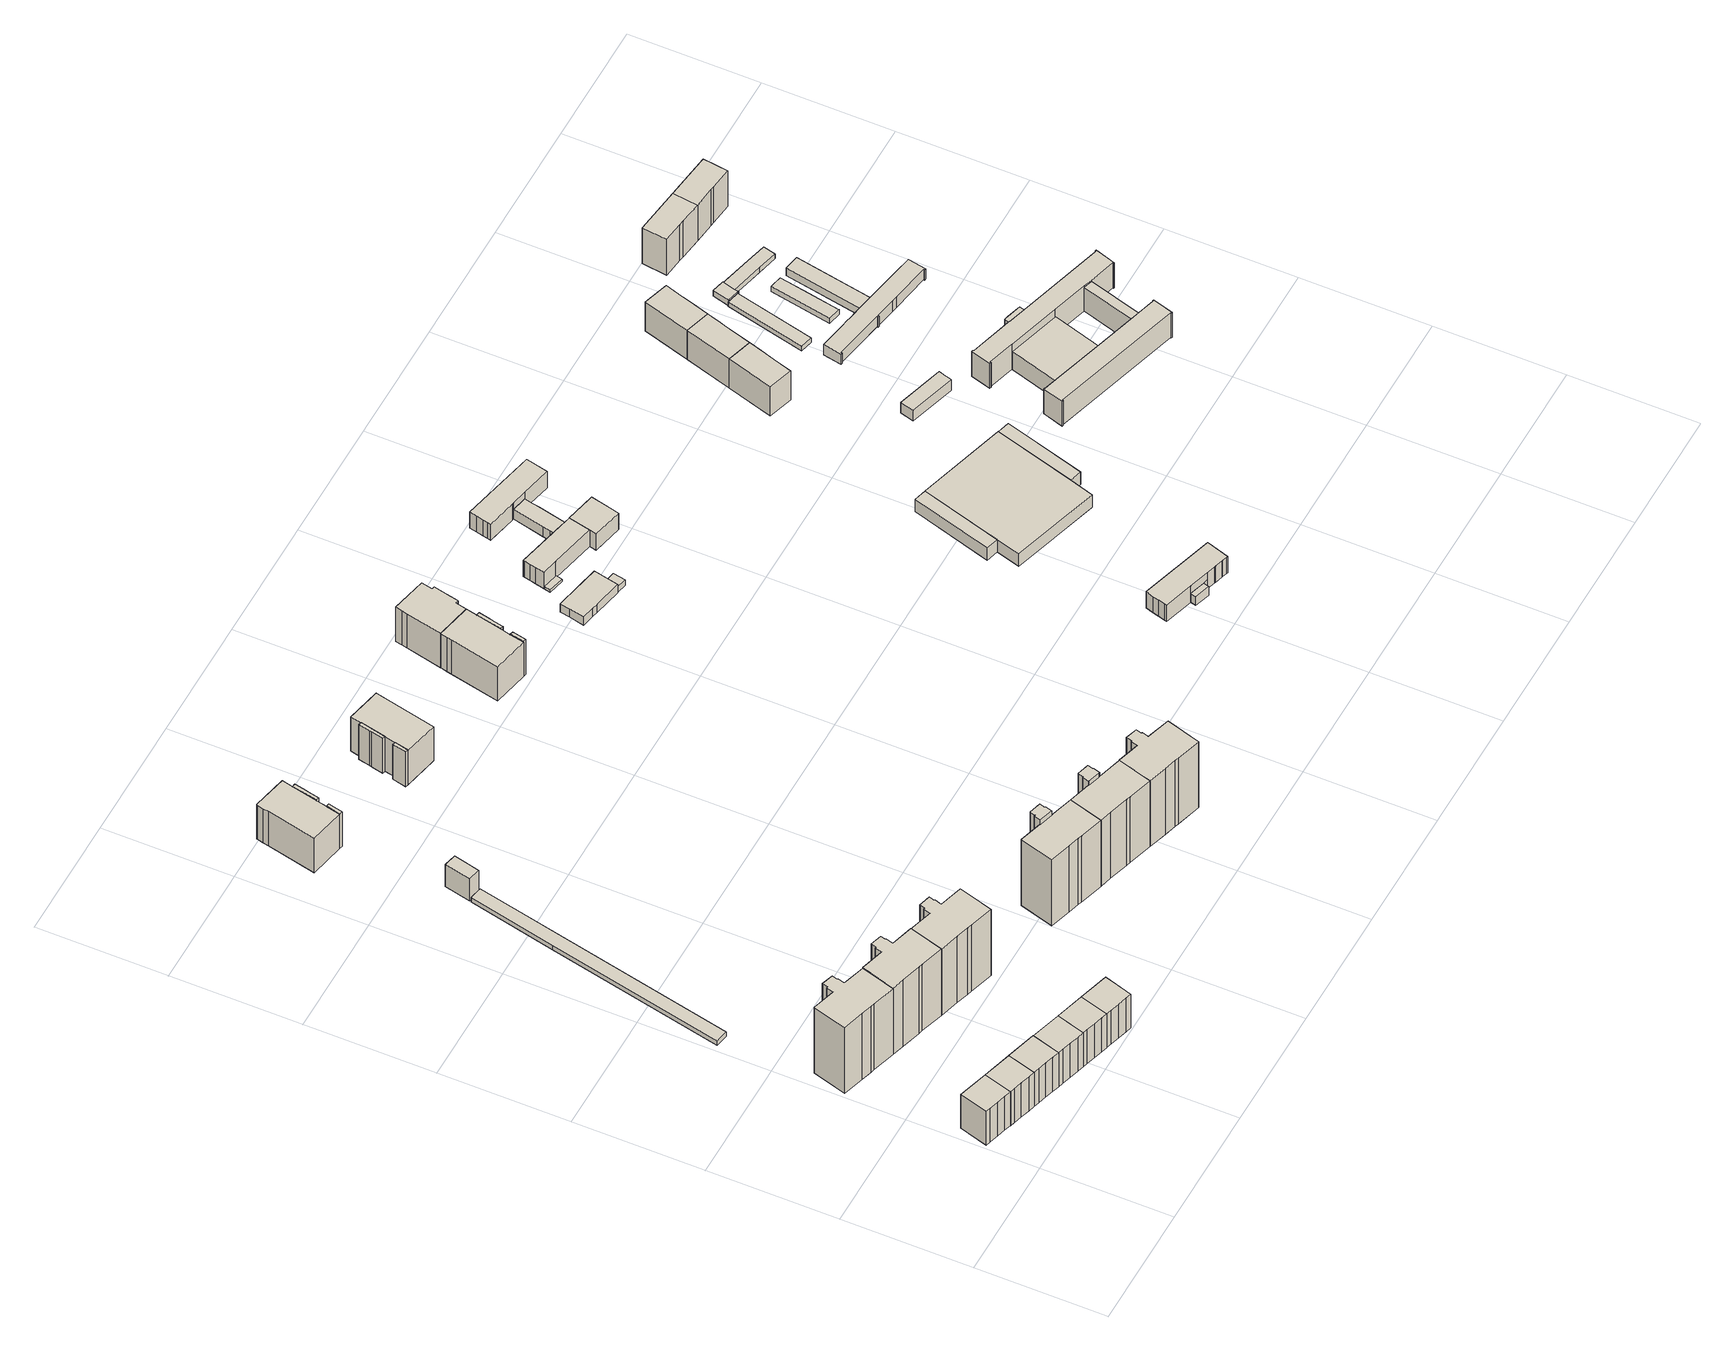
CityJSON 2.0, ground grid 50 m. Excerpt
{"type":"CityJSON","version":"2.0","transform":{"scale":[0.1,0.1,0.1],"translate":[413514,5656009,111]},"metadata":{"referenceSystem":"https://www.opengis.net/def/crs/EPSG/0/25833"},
"CityObjects":{
"building1":{"type":"Building","attributes":{"Dachtyp_tdc":"tdcPolyFlatRoof","Gemeindeschluessel":14612000,"Dachneigung":0,"QualitaetDacherkennung":55,"Geometrietyp2DReferenz":"3000","measuredHeight":16.77,"function":"31001_9998","roofType":"1000"},"geometry":[{"type":"Solid","lod":"1","boundaries":[[[[0,1,2,3,4,5,6]],[[7,8,9,10,11,12,13]],[[6,8,7,0]],[[5,9,8,6]],[[4,10,9,5]],[[3,11,10,4]],[[2,12,11,3]],[[1,13,12,2]],[[0,7,13,1]]]]}]},
"building2":{"type":"Building","attributes":{"Dachtyp_tdc":"tdcPolyFlatRoof","Gemeindeschluessel":14612000,"Dachneigung":0,"QualitaetDacherkennung":56,"Geometrietyp2DReferenz":"3000","measuredHeight":16.82,"function":"31001_9998","roofType":"1000"},"geometry":[{"type":"Solid","lod":"1","boundaries":[[[[14,15,16,17,18,6,5]],[[19,20,21,22,23,24,25]],[[5,20,19,14]],[[6,21,20,5]],[[18,22,21,6]],[[17,23,22,18]],[[16,24,23,17]],[[15,25,24,16]],[[14,19,25,15]]]]}]},
"building3":{"type":"Building","attributes":{"Dachtyp_tdc":"tdcPolyFlatRoof","Gemeindeschluessel":14612000,"Dachneigung":0,"QualitaetDacherkennung":53,"Geometrietyp2DReferenz":"3000","measuredHeight":16.82,"function":"31001_9998","roofType":"1000"},"geometry":[{"type":"Solid","lod":"1","boundaries":[[[[26,27,28,29,30,31,32]],[[33,23,22,34,35,36,37]],[[32,23,33,26]],[[31,22,23,32]],[[30,34,22,31]],[[29,35,34,30]],[[28,36,35,29]],[[27,37,36,28]],[[26,33,37,27]]]]}]},
"building4":{"type":"Building","attributes":{"Dachtyp_tdc":"tdcFreeFormRoof","Gemeindeschluessel":14612000,"Dachneigung":15.87,"QualitaetDacherkennung":18,"Geometrietyp2DReferenz":"3000","measuredHeight":34.34,"function":"31001_9998","roofType":"5000"},"geometry":[{"type":"Solid","lod":"1","boundaries":[[[[38,39,40,41,42,43,44,45,46,47,48,49,50,51,52,53,54]],[[55,56,57,58,59,60,61,62,63,64,65,66,67,68,69,70,71]],[[54,56,55,38]],[[53,57,56,54]],[[52,58,57,53]],[[51,59,58,52]],[[50,60,59,51]],[[49,61,60,50]],[[48,62,61,49]],[[47,63,62,48]],[[46,64,63,47]],[[45,65,64,46]],[[44,66,65,45]],[[43,67,66,44]],[[42,68,67,43]],[[41,69,68,42]],[[40,70,69,41]],[[39,71,70,40]],[[38,55,71,39]]]]}]},
"building5":{"type":"Building","attributes":{"Dachtyp_tdc":"tdcPolyFlatRoof","Gemeindeschluessel":14612000,"Dachneigung":0,"QualitaetDacherkennung":55,"Geometrietyp2DReferenz":"3000","measuredHeight":16.8,"function":"31001_9998","roofType":"1000"},"geometry":[{"type":"Solid","lod":"1","boundaries":[[[[72,73,74,75,76,77,78]],[[79,35,34,80,81,82,83]],[[78,35,79,72]],[[77,34,35,78]],[[76,80,34,77]],[[75,81,80,76]],[[74,82,81,75]],[[73,83,82,74]],[[72,79,83,73]]]]}]},
"building6":{"type":"Building","attributes":{"Dachtyp_tdc":"tdcPolyFlatRoof","Gemeindeschluessel":14612000,"Dachneigung":0,"QualitaetDacherkennung":56,"Geometrietyp2DReferenz":"3000","measuredHeight":16.8,"function":"31001_9998","roofType":"1000"},"geometry":[{"type":"Solid","lod":"1","boundaries":[[[[84,85,86,87,88,76,75]],[[89,81,80,90,91,92,93]],[[75,81,89,84]],[[76,80,81,75]],[[88,90,80,76]],[[87,91,90,88]],[[86,92,91,87]],[[85,93,92,86]],[[84,89,93,85]]]]}]},
"building7":{"type":"Building","attributes":{"Dachtyp_tdc":"tdcFreeFormRoof","Gemeindeschluessel":14612000,"Dachneigung":15.76,"QualitaetDacherkennung":20,"Geometrietyp2DReferenz":"3000","measuredHeight":34.58,"function":"31001_9998","roofType":"5000"},"geometry":[{"type":"Solid","lod":"1","boundaries":[[[[94,95,96,97,98,99,100,101,102,103,104,105,106,107,108,109,110]],[[111,112,113,114,115,116,117,118,55,71,119,120,121,122,123,124,125]],[[110,112,111,94]],[[109,113,112,110]],[[108,114,113,109]],[[107,115,114,108]],[[106,116,115,107]],[[105,117,116,106]],[[104,118,117,105]],[[103,55,118,104]],[[102,71,55,103]],[[101,119,71,102]],[[100,120,119,101]],[[99,121,120,100]],[[98,122,121,99]],[[97,123,122,98]],[[96,124,123,97]],[[95,125,124,96]],[[94,111,125,95]]]]}]},
"building8":{"type":"Building","attributes":{"Dachtyp_tdc":"tdcPolyFlatRoof","Gemeindeschluessel":14612000,"Dachneigung":0,"QualitaetDacherkennung":85,"Geometrietyp2DReferenz":"3000","measuredHeight":2.35,"function":"31001_2463","roofType":"1000"},"geometry":[{"type":"Solid","lod":"1","boundaries":[[[[126,127,128,129,130,131,132]],[[133,134,135,136,137,138,139]],[[132,134,133,126]],[[131,135,134,132]],[[130,136,135,131]],[[129,137,136,130]],[[128,138,137,129]],[[127,139,138,128]],[[126,133,139,127]]]]}]},
"building9":{"type":"Building","attributes":{"Dachtyp_tdc":"tdcPolyFlatRoof","Gemeindeschluessel":14612000,"Dachneigung":0,"QualitaetDacherkennung":52,"Geometrietyp2DReferenz":"3000","measuredHeight":16.76,"function":"31001_9998","roofType":"1000"},"geometry":[{"type":"Solid","lod":"1","boundaries":[[[[140,141,88,87,142,143,144]],[[145,146,147,148,149,150,151]],[[144,146,145,140]],[[143,147,146,144]],[[142,148,147,143]],[[87,149,148,142]],[[88,150,149,87]],[[141,151,150,88]],[[140,145,151,141]]]]}]},
"building10":{"type":"Building","attributes":{"Dachtyp_tdc":"tdcFreeFormRoof","Gemeindeschluessel":14612000,"Dachneigung":14.18,"QualitaetDacherkennung":18,"Geometrietyp2DReferenz":"3000","measuredHeight":34.46,"function":"31001_9998","roofType":"5000"},"geometry":[{"type":"Solid","lod":"1","boundaries":[[[[152,153,154,155,156,157,158,159,160,161,162,163,164,165,166,167,168]],[[115,114,169,170,171,172,173,174,175,176,177,178,179,180,181,182,183]],[[168,114,115,152]],[[167,169,114,168]],[[166,170,169,167]],[[165,171,170,166]],[[164,172,171,165]],[[163,173,172,164]],[[162,174,173,163]],[[161,175,174,162]],[[160,176,175,161]],[[159,177,176,160]],[[158,178,177,159]],[[157,179,178,158]],[[156,180,179,157]],[[155,181,180,156]],[[154,182,181,155]],[[153,183,182,154]],[[152,115,183,153]]]]}]},
"building11":{"type":"Building","attributes":{"Dachtyp_tdc":"tdcFreeFormRoof","Gemeindeschluessel":14612000,"Dachneigung":59.79,"QualitaetDacherkennung":4,"Geometrietyp2DReferenz":"3000","measuredHeight":13.08,"function":"31001_2463","roofType":"5000"},"geometry":[{"type":"Solid","lod":"1","boundaries":[[[[184,185,186,187]],[[188,189,190,191]],[[187,189,188,184]],[[186,190,189,187]],[[185,191,190,186]],[[184,188,191,185]]]]}]},
"building12":{"type":"Building","attributes":{"Gemeindeschluessel":14612000,"Geometrietyp2DReferenz":"3000","function":"31001_9998","roofType":"9999"},"children":["building12-1","building12-2","building12-3"]},
"building12-1":{"type":"BuildingPart","attributes":{"Dachtyp_tdc":"tdcPolyFlatRoof","Dachneigung":30.76,"QualitaetDacherkennung":50,"Geometrietyp2DReferenz":"3000","measuredHeight":17.56,"roofType":"2100"},"parents":["building12"],"geometry":[{"type":"Solid","lod":"1","boundaries":[[[[192,193,194,195]],[[196,197,198,199]],[[195,197,196,192]],[[194,198,197,195]],[[193,199,198,194]],[[192,196,199,193]]]]}]},
"building12-2":{"type":"BuildingPart","attributes":{"Dachtyp_tdc":"tdcPolyFlatRoof","Dachneigung":0,"QualitaetDacherkennung":77,"Geometrietyp2DReferenz":"3000","measuredHeight":16.94,"roofType":"1000"},"parents":["building12"],"geometry":[{"type":"Solid","lod":"1","boundaries":[[[[200,201,202,203,204,205,206,207,208,209]],[[210,198,197,211,212,213,214,215,216,217]],[[208,198,210,209]],[[207,197,198,208]],[[206,211,197,207]],[[205,212,211,206]],[[204,213,212,205]],[[203,214,213,204]],[[202,215,214,203]],[[201,216,215,202]],[[200,217,216,201]],[[209,210,217,200]]]]}]},
"building12-3":{"type":"BuildingPart","attributes":{"Dachtyp_tdc":"tdcPolyFlatRoof","Dachneigung":23.82,"QualitaetDacherkennung":62,"Geometrietyp2DReferenz":"3000","measuredHeight":17.53,"roofType":"2100"},"parents":["building12"],"geometry":[{"type":"Solid","lod":"1","boundaries":[[[[218,219,220,221,222,223]],[[224,225,226,227,210,217]],[[223,225,224,218]],[[222,226,225,223]],[[221,227,226,222]],[[220,210,227,221]],[[219,217,210,220]],[[218,224,217,219]]]]}]},
"building13":{"type":"Building","attributes":{"Gemeindeschluessel":14612000,"Geometrietyp2DReferenz":"3000","function":"31001_9998","roofType":"9999"},"children":["building13-1","building13-2"]},
"building13-1":{"type":"BuildingPart","attributes":{"Dachtyp_tdc":"tdcPolyFlatRoof","Dachneigung":11.71,"QualitaetDacherkennung":36,"Geometrietyp2DReferenz":"3000","measuredHeight":35.14,"roofType":"2100"},"parents":["building13"],"geometry":[{"type":"Solid","lod":"1","boundaries":[[[[228,229,230,231,232,233,234,235,236,237]],[[238,239,240,241,242,243,244,245,246,247]],[[237,239,238,228]],[[236,240,239,237]],[[235,241,240,236]],[[234,242,241,235]],[[233,243,242,234]],[[232,244,243,233]],[[231,245,244,232]],[[230,246,245,231]],[[229,247,246,230]],[[228,238,247,229]]]]}]},
"building13-2":{"type":"BuildingPart","attributes":{"Dachtyp_tdc":"tdcHipAndGableRoof","Dachneigung":14.79,"QualitaetDacherkennung":18,"Geometrietyp2DReferenz":"3000","measuredHeight":34.23,"roofType":"5000"},"parents":["building13"],"geometry":[{"type":"Solid","lod":"1","boundaries":[[[[248,249,250,251,252,253,254,255,256,257]],[[258,241,259,260,261,262,263,264,265,242]],[[257,258,242,248]],[[256,241,258,257]],[[255,259,241,256]],[[254,260,259,255]],[[253,261,260,254]],[[252,262,261,253]],[[251,263,262,252]],[[250,264,263,251]],[[249,265,264,250]],[[248,242,265,249]]]]}]},
"building14":{"type":"Building","attributes":{"Gemeindeschluessel":14612000,"Geometrietyp2DReferenz":"3000","function":"31001_9998","roofType":"9999"},"children":["building14-1","building14-2"]},
"building14-1":{"type":"BuildingPart","attributes":{"Dachtyp_tdc":"tdcFreeFormRoof","Dachneigung":13.36,"QualitaetDacherkennung":24,"Geometrietyp2DReferenz":"3000","measuredHeight":34.8,"roofType":"5000"},"parents":["building14"],"geometry":[{"type":"Solid","lod":"1","boundaries":[[[[266,267,268,269,270,271,272,273,274,275,276,277]],[[278,279,280,281,282,283,284,285,286,287,288,289]],[[276,279,278,277]],[[275,280,279,276]],[[274,281,280,275]],[[273,282,281,274]],[[272,283,282,273]],[[271,284,283,272]],[[270,285,284,271]],[[269,286,285,270]],[[268,287,286,269]],[[267,288,287,268]],[[266,289,288,267]],[[277,278,289,266]]]]}]},
"building14-2":{"type":"BuildingPart","attributes":{"Dachtyp_tdc":"tdcHipAndGableRoof","Dachneigung":15.76,"QualitaetDacherkennung":14,"Geometrietyp2DReferenz":"3000","measuredHeight":34.4,"roofType":"5000"},"parents":["building14"],"geometry":[{"type":"Solid","lod":"1","boundaries":[[[[290,255,254,291,292,293,294,295,296,297]],[[298,278,299,300,301,302,303,304,305,281]],[[297,298,281,290]],[[296,278,298,297]],[[295,299,278,296]],[[294,300,299,295]],[[293,301,300,294]],[[292,302,301,293]],[[291,303,302,292]],[[254,304,303,291]],[[255,305,304,254]],[[290,281,305,255]]]]}]},
"building15":{"type":"Building","attributes":{"Gemeindeschluessel":14612000,"Geometrietyp2DReferenz":"3000","function":"31001_9998","roofType":"9999"},"children":["building15-1","building15-2","building15-3"]},
"building15-1":{"type":"BuildingPart","attributes":{"Dachtyp_tdc":"tdcPolyFlatRoof","Dachneigung":0,"QualitaetDacherkennung":78,"Geometrietyp2DReferenz":"3000","measuredHeight":16.9,"roofType":"1000"},"parents":["building15"],"geometry":[{"type":"Solid","lod":"1","boundaries":[[[[306,307,308,309,310,311,312,313,314,315]],[[316,317,318,319,320,321,322,323,324,325]],[[315,317,316,306]],[[314,318,317,315]],[[313,319,318,314]],[[312,320,319,313]],[[311,321,320,312]],[[310,322,321,311]],[[309,323,322,310]],[[308,324,323,309]],[[307,325,324,308]],[[306,316,325,307]]]]}]},
"building15-2":{"type":"BuildingPart","attributes":{"Dachtyp_tdc":"tdcPolyFlatRoof","Dachneigung":24.25,"QualitaetDacherkennung":59,"Geometrietyp2DReferenz":"3000","measuredHeight":17.49,"roofType":"2100"},"parents":["building15"],"geometry":[{"type":"Solid","lod":"1","boundaries":[[[[326,327,328,329]],[[330,322,321,331]],[[329,322,330,326]],[[328,321,322,329]],[[327,331,321,328]],[[326,330,331,327]]]]}]},
"building15-3":{"type":"BuildingPart","attributes":{"Dachtyp_tdc":"tdcPolyFlatRoof","Dachneigung":23.75,"QualitaetDacherkennung":68,"Geometrietyp2DReferenz":"3000","measuredHeight":17.5,"roofType":"2100"},"parents":["building15"],"geometry":[{"type":"Solid","lod":"1","boundaries":[[[[332,333,334,335,336,337]],[[324,323,338,339,340,341]],[[337,323,324,332]],[[336,338,323,337]],[[335,339,338,336]],[[334,340,339,335]],[[333,341,340,334]],[[332,324,341,333]]]]}]},
"building16":{"type":"Building","attributes":{"Dachtyp_tdc":"tdcFreeFormRoof","Gemeindeschluessel":14612000,"Dachneigung":14.62,"QualitaetDacherkennung":14,"Geometrietyp2DReferenz":"3000","measuredHeight":34.36,"function":"31001_9998","roofType":"5000"},"geometry":[{"type":"Solid","lod":"1","boundaries":[[[[342,343,344,345,346,347,348,349,350,351,352,353,354,355,356,357,358]],[[300,299,359,360,361,362,363,364,365,366,367,368,369,370,371,372,373]],[[358,299,300,342]],[[357,359,299,358]],[[356,360,359,357]],[[355,361,360,356]],[[354,362,361,355]],[[353,363,362,354]],[[352,364,363,353]],[[351,365,364,352]],[[350,366,365,351]],[[349,367,366,350]],[[348,368,367,349]],[[347,369,368,348]],[[346,370,369,347]],[[345,371,370,346]],[[344,372,371,345]],[[343,373,372,344]],[[342,300,373,343]]]]}]},
"building17":{"type":"Building","attributes":{"Gemeindeschluessel":14612000,"Geometrietyp2DReferenz":"3000","function":"31001_9998","roofType":"9999"},"children":["building17-1","building17-2","building17-3"]},
"building17-1":{"type":"BuildingPart","attributes":{"Dachtyp_tdc":"tdcPolyFlatRoof","Dachneigung":0,"QualitaetDacherkennung":77,"Geometrietyp2DReferenz":"3000","measuredHeight":17,"roofType":"1000"},"parents":["building17"],"geometry":[{"type":"Solid","lod":"1","boundaries":[[[[374,375,376,377,378,379,380,381,382,383]],[[384,385,386,387,388,389,390,391,392,393]],[[383,385,384,374]],[[382,386,385,383]],[[381,387,386,382]],[[380,388,387,381]],[[379,389,388,380]],[[378,390,389,379]],[[377,391,390,378]],[[376,392,391,377]],[[375,393,392,376]],[[374,384,393,375]]]]}]},
"building17-2":{"type":"BuildingPart","attributes":{"Dachtyp_tdc":"tdcPolyFlatRoof","Dachneigung":28.6,"QualitaetDacherkennung":64,"Geometrietyp2DReferenz":"3000","measuredHeight":17.59,"roofType":"2100"},"parents":["building17"],"geometry":[{"type":"Solid","lod":"1","boundaries":[[[[394,395,396,397,398,399,400]],[[385,384,401,402,403,404,405]],[[399,384,385,400]],[[398,401,384,399]],[[397,402,401,398]],[[396,403,402,397]],[[395,404,403,396]],[[394,405,404,395]],[[400,385,405,394]]]]}]},
"building17-3":{"type":"BuildingPart","attributes":{"Dachtyp_tdc":"tdcPolyFlatRoof","Dachneigung":25.34,"QualitaetDacherkennung":48,"Geometrietyp2DReferenz":"3000","measuredHeight":17.6,"roofType":"2100"},"parents":["building17"],"geometry":[{"type":"Solid","lod":"1","boundaries":[[[[406,407,408,409]],[[386,410,411,387]],[[409,410,386,406]],[[408,411,410,409]],[[407,387,411,408]],[[406,386,387,407]]]]}]},
"building18":{"type":"Building","attributes":{"Dachtyp_tdc":"tdcPolyFlatRoof","Gemeindeschluessel":14612000,"Dachneigung":0,"QualitaetDacherkennung":78,"Geometrietyp2DReferenz":"3000","measuredHeight":16.94,"function":"31001_9998","roofType":"1000"},"geometry":[{"type":"Solid","lod":"1","boundaries":[[[[376,375,412,413,414,415,416,417,418,419,420,421,422]],[[392,423,424,425,426,427,428,429,430,431,432,433,393]],[[422,423,392,376]],[[421,424,423,422]],[[420,425,424,421]],[[419,426,425,420]],[[418,427,426,419]],[[417,428,427,418]],[[416,429,428,417]],[[415,430,429,416]],[[414,431,430,415]],[[413,432,431,414]],[[412,433,432,413]],[[375,393,433,412]],[[376,392,393,375]]]]}]},
"building19":{"type":"Building","attributes":{"Dachtyp_tdc":"tdcFreeFormRoof","Gemeindeschluessel":14612000,"Dachneigung":14.28,"QualitaetDacherkennung":90,"Geometrietyp2DReferenz":"3000","measuredHeight":4.74,"function":"31001_9998","roofType":"5000"},"geometry":[{"type":"Solid","lod":"1","boundaries":[[[[434,435,436,437,438,439,440,441]],[[442,443,444,445,446,447,448,449]],[[441,443,442,434]],[[440,444,443,441]],[[439,445,444,440]],[[438,446,445,439]],[[437,447,446,438]],[[436,448,447,437]],[[435,449,448,436]],[[434,442,449,435]]]]}]},
"building20":{"type":"Building","attributes":{"Dachtyp_tdc":"tdcPolyFlatRoof","Gemeindeschluessel":14612000,"Dachneigung":0,"QualitaetDacherkennung":52,"Geometrietyp2DReferenz":"3000","measuredHeight":2.76,"function":"31001_9998","roofType":"1000"},"geometry":[{"type":"Solid","lod":"1","boundaries":[[[[450,451,452,453,454]],[[455,456,457,458,459]],[[454,456,455,450]],[[453,457,456,454]],[[452,458,457,453]],[[451,459,458,452]],[[450,455,459,451]]]]}]},
"building21":{"type":"Building","attributes":{"Gemeindeschluessel":14612000,"Geometrietyp2DReferenz":"3000","function":"31001_9998","roofType":"9999"},"children":["building21-1","building21-2","building21-3","building21-4","building21-5"]},
"building21-1":{"type":"BuildingPart","attributes":{"Dachtyp_tdc":"tdcPolyFlatRoof","Dachneigung":0,"QualitaetDacherkennung":55,"Geometrietyp2DReferenz":"3000","measuredHeight":8.08,"roofType":"1000"},"parents":["building21"],"geometry":[{"type":"Solid","lod":"1","boundaries":[[[[460,461,462,463,464,465,466,467,468,469]],[[470,471,472,473,474,475,476,477,478,479]],[[469,470,479,460]],[[468,471,470,469]],[[467,472,471,468]],[[466,473,472,467]],[[465,474,473,466]],[[464,475,474,465]],[[463,476,475,464]],[[462,477,476,463]],[[461,478,477,462]],[[460,479,478,461]]]]}]},
"building21-2":{"type":"BuildingPart","attributes":{"Dachtyp_tdc":"tdcPolyFlatRoof","Dachneigung":0,"QualitaetDacherkennung":83,"Geometrietyp2DReferenz":"3000","measuredHeight":4.84,"roofType":"1000"},"parents":["building21"],"geometry":[{"type":"MultiSurface","lod":"1","boundaries":[[[480,481,482,483,484,485,486,487,488,489]],[[479,490,491,492,493,494,495,496,470,497]],[[488,490,479,489]],[[487,491,490,488]],[[486,492,491,487]],[[485,493,492,486]],[[484,494,493,485]],[[483,495,494,484]],[[482,496,495,483]],[[481,470,496,482]],[[470,481,480,497]]]}]},
"building21-3":{"type":"BuildingPart","attributes":{"Dachtyp_tdc":"tdcPolyFlatRoof","Dachneigung":0,"QualitaetDacherkennung":49,"Geometrietyp2DReferenz":"3000","measuredHeight":8.12,"roofType":"1000"},"parents":["building21"],"geometry":[{"type":"Solid","lod":"1","boundaries":[[[[498,499,500,501,468,467]],[[502,472,471,503,504,505]],[[467,472,502,498]],[[468,471,472,467]],[[501,503,471,468]],[[500,504,503,501]],[[499,505,504,500]],[[498,502,505,499]]]]}]},
"building21-4":{"type":"BuildingPart","attributes":{"Dachtyp_tdc":"tdcPolyFlatRoof","Dachneigung":3.36,"QualitaetDacherkennung":77,"Geometrietyp2DReferenz":"3000","measuredHeight":8.3,"roofType":"2100"},"parents":["building21"],"geometry":[{"type":"Solid","lod":"1","boundaries":[[[[506,507,508,509,510,511,512,513,514,515]],[[493,516,517,518,519,520,521,522,523,494]],[[515,493,494,506]],[[514,516,493,515]],[[513,517,516,514]],[[512,518,517,513]],[[511,519,518,512]],[[510,520,519,511]],[[509,521,520,510]],[[508,522,521,509]],[[507,523,522,508]],[[506,494,523,507]]]]}]},
"building21-5":{"type":"BuildingPart","attributes":{"Dachtyp_tdc":"tdcFreeFormRoof","Dachneigung":56.75,"QualitaetDacherkennung":20,"Geometrietyp2DReferenz":"3000","measuredHeight":2.25,"roofType":"5000"},"parents":["building21"],"geometry":[{"type":"Solid","lod":"1","boundaries":[[[[524,525,526,527,528]],[[529,530,474,473,531]],[[528,530,529,524]],[[527,474,530,528]],[[526,473,474,527]],[[525,531,473,526]],[[524,529,531,525]]]]}]},
"building22":{"type":"Building","attributes":{"Gemeindeschluessel":14612000,"Geometrietyp2DReferenz":"3000","function":"31001_9998","roofType":"9999"},"children":["building22-1","building22-2"]},
"building22-1":{"type":"BuildingPart","attributes":{"Dachtyp_tdc":"tdcPolyFlatRoof","Dachneigung":0,"QualitaetDacherkennung":57,"Geometrietyp2DReferenz":"3000","measuredHeight":4.39,"roofType":"1000"},"parents":["building22"],"geometry":[{"type":"MultiSurface","lod":"1","boundaries":[[[532,533,534,535,534,536]],[[537,538,539,540,539,541]],[[536,538,537,532]],[[538,536,534,539]],[[534,539,540,535]],[[533,541,539,534]],[[532,537,541,533]]]}]},
"building22-2":{"type":"BuildingPart","attributes":{"Dachtyp_tdc":"tdcPolyFlatRoof","Dachneigung":2.68,"QualitaetDacherkennung":86,"Geometrietyp2DReferenz":"3000","measuredHeight":8.16,"roofType":"2100"},"parents":["building22"],"geometry":[{"type":"Solid","lod":"1","boundaries":[[[[542,543,544,545,546,547,548,549,550,551,552,553,554,555]],[[538,556,557,558,559,560,561,562,563,564,565,566,567,540]],[[555,538,540,542]],[[554,556,538,555]],[[553,557,556,554]],[[552,558,557,553]],[[551,559,558,552]],[[550,560,559,551]],[[549,561,560,550]],[[548,562,561,549]],[[547,563,562,548]],[[546,564,563,547]],[[545,565,564,546]],[[544,566,565,545]],[[543,567,566,544]],[[542,540,567,543]]]]}]},
"building23":{"type":"Building","attributes":{"Gemeindeschluessel":14612000,"Geometrietyp2DReferenz":"3000","function":"31001_3211","roofType":"9999"},"children":["building23-1","building23-2","building23-3"]},
"building23-1":{"type":"BuildingPart","attributes":{"Dachtyp_tdc":"tdcPolyFlatRoof","Dachneigung":0,"QualitaetDacherkennung":51,"Geometrietyp2DReferenz":"3000","measuredHeight":6.21,"roofType":"1000"},"parents":["building23"],"geometry":[{"type":"Solid","lod":"1","boundaries":[[[[568,569,570,571,572,573]],[[574,575,576,577,578,579]],[[573,575,574,568]],[[572,576,575,573]],[[571,577,576,572]],[[570,578,577,571]],[[569,579,578,570]],[[568,574,579,569]]]]}]},
"building23-2":{"type":"BuildingPart","attributes":{"Dachtyp_tdc":"tdcPolyFlatRoof","Dachneigung":0,"QualitaetDacherkennung":91,"Geometrietyp2DReferenz":"3000","measuredHeight":6.09,"roofType":"1000"},"parents":["building23"],"geometry":[{"type":"Solid","lod":"1","boundaries":[[[[580,581,582,583]],[[576,584,585,577]],[[583,584,576,580]],[[582,585,584,583]],[[581,577,585,582]],[[580,576,577,581]]]]}]},
"building23-3":{"type":"BuildingPart","attributes":{"Dachtyp_tdc":"tdcPolyFlatRoof","Dachneigung":0,"QualitaetDacherkennung":88,"Geometrietyp2DReferenz":"3000","measuredHeight":6.09,"roofType":"1000"},"parents":["building23"],"geometry":[{"type":"Solid","lod":"1","boundaries":[[[[586,587,588,589]],[[590,591,579,578]],[[589,591,590,586]],[[588,579,591,589]],[[587,578,579,588]],[[586,590,578,587]]]]}]},
"building24":{"type":"Building","attributes":{"Dachtyp_tdc":"tdcFreeFormRoof","Gemeindeschluessel":14612000,"Dachneigung":37.16,"QualitaetDacherkennung":89,"Geometrietyp2DReferenz":"3000","measuredHeight":16.33,"function":"31001_9998","roofType":"5000"},"geometry":[{"type":"Solid","lod":"1","boundaries":[[[[592,593,594,595,596,597]],[[598,599,600,601,602,603]],[[597,599,598,592]],[[596,600,599,597]],[[595,601,600,596]],[[594,602,601,595]],[[593,603,602,594]],[[592,598,603,593]]]]}]},
"building25":{"type":"Building","attributes":{"Dachtyp_tdc":"tdcFreeFormRoof","Gemeindeschluessel":14612000,"Dachneigung":38,"QualitaetDacherkennung":72,"Geometrietyp2DReferenz":"3000","measuredHeight":6.36,"function":"31001_9998","roofType":"5000"},"geometry":[{"type":"Solid","lod":"1","boundaries":[[[[604,605,606,607,608,609,610]],[[611,612,613,614,615,616,617]],[[610,612,611,604]],[[609,613,612,610]],[[608,614,613,609]],[[607,615,614,608]],[[606,616,615,607]],[[605,617,616,606]],[[604,611,617,605]]]]}]},
"building26":{"type":"Building","attributes":{"Dachtyp_tdc":"tdcGableRoof","Gemeindeschluessel":14612000,"Dachneigung":36.97,"QualitaetDacherkennung":92,"Geometrietyp2DReferenz":"3000","measuredHeight":16.32,"function":"31001_9998","roofType":"3100"},"geometry":[{"type":"Solid","lod":"1","boundaries":[[[[618,619,620,621,622,597,623,596,624]],[[625,626,600,627,599,628,629,630,631]],[[624,626,625,618]],[[596,600,626,624]],[[623,627,600,596]],[[597,599,627,623]],[[622,628,599,597]],[[621,629,628,622]],[[620,630,629,621]],[[619,631,630,620]],[[618,625,631,619]]]]}]},
"building27":{"type":"Building","attributes":{"Dachtyp_tdc":"tdcFreeFormRoof","Gemeindeschluessel":14612000,"Dachneigung":36.75,"QualitaetDacherkennung":87,"Geometrietyp2DReferenz":"3000","measuredHeight":16.34,"function":"31001_9998","roofType":"5000"},"geometry":[{"type":"Solid","lod":"1","boundaries":[[[[622,620,632,633,634,635,636]],[[628,637,638,639,640,641,630]],[[636,637,628,622]],[[635,638,637,636]],[[634,639,638,635]],[[633,640,639,634]],[[632,641,640,633]],[[620,630,641,632]],[[622,628,630,620]]]]}]},
"building28":{"type":"Building","attributes":{"Dachtyp_tdc":"tdcPolyFlatRoof","Gemeindeschluessel":14612000,"Dachneigung":0,"QualitaetDacherkennung":76,"Geometrietyp2DReferenz":"3000","measuredHeight":2.21,"function":"31001_2463","roofType":"1000"},"geometry":[{"type":"Solid","lod":"1","boundaries":[[[[642,643,644,645,646]],[[647,648,649,650,651]],[[646,648,647,642]],[[645,649,648,646]],[[644,650,649,645]],[[643,651,650,644]],[[642,647,651,643]]]]}]},
"building29":{"type":"Building","attributes":{"name":"Bertolt-Brecht-Gymnasium Dresden","Gemeindeschluessel":14612000,"Geometrietyp2DReferenz":"3000","function":"31001_3021","roofType":"9999"},"children":["building29-1","building29-2","building29-3","building29-4","building29-5","building29-6"]},
"building29-1":{"type":"BuildingPart","attributes":{"Dachtyp_tdc":"tdcPolyFlatRoof","Dachneigung":0,"QualitaetDacherkennung":85,"Geometrietyp2DReferenz":"3000","measuredHeight":11.88,"roofType":"1000"},"parents":["building29"],"geometry":[{"type":"Solid","lod":"1","boundaries":[[[[652,653,654,655]],[[656,657,658,659]],[[655,657,656,652]],[[654,658,657,655]],[[653,659,658,654]],[[652,656,659,653]]]]}]},
"building29-2":{"type":"BuildingPart","attributes":{"Dachtyp_tdc":"tdcPolyFlatRoof","Dachneigung":0,"QualitaetDacherkennung":59,"Geometrietyp2DReferenz":"3000","measuredHeight":12.41,"roofType":"1000"},"parents":["building29"],"geometry":[{"type":"Solid","lod":"1","boundaries":[[[[660,661,662,663,664,665,666,667,668,669,670,671,672,673,674,675,676,677,678,679]],[[659,680,681,682,683,684,685,686,687,688,689,690,691,692,693,694,695,696,697,656]],[[678,680,659,679]],[[677,681,680,678]],[[676,682,681,677]],[[675,683,682,676]],[[674,684,683,675]],[[673,685,684,674]],[[672,686,685,673]],[[671,687,686,672]],[[670,688,687,671]],[[669,689,688,670]],[[668,690,689,669]],[[667,691,690,668]],[[666,692,691,667]],[[665,693,692,666]],[[664,694,693,665]],[[663,695,694,664]],[[662,696,695,663]],[[661,697,696,662]],[[660,656,697,661]],[[679,659,656,660]]]]}]},
"building29-3":{"type":"BuildingPart","attributes":{"Dachtyp_tdc":"tdcPolyFlatRoof","Dachneigung":0,"QualitaetDacherkennung":44,"Geometrietyp2DReferenz":"3000","measuredHeight":4.04,"roofType":"1000"},"parents":["building29"],"geometry":[{"type":"Solid","lod":"1","boundaries":[[[[698,699,700,701]],[[702,703,704,705]],[[701,703,702,698]],[[700,704,703,701]],[[699,705,704,700]],[[698,702,705,699]]]]}]},
"building29-4":{"type":"BuildingPart","attributes":{"Dachtyp_tdc":"tdcPolyFlatRoof","Dachneigung":5.47,"QualitaetDacherkennung":48,"Geometrietyp2DReferenz":"3000","measuredHeight":12.12,"roofType":"2100"},"parents":["building29"],"geometry":[{"type":"Solid","lod":"1","boundaries":[[[[706,707,708,709,710,711,712]],[[713,691,690,689,714,702,705]],[[712,691,713,706]],[[711,690,691,712]],[[710,689,690,711]],[[709,714,689,710]],[[708,702,714,709]],[[707,705,702,708]],[[706,713,705,707]]]]}]},
"building29-5":{"type":"BuildingPart","attributes":{"Dachtyp_tdc":"tdcPolyFlatRoof","Dachneigung":0,"QualitaetDacherkennung":23,"Geometrietyp2DReferenz":"3000","measuredHeight":8.89,"roofType":"1000"},"parents":["building29"],"geometry":[{"type":"Solid","lod":"1","boundaries":[[[[715,716,717,718]],[[680,719,720,681]],[[718,719,680,715]],[[717,720,719,718]],[[716,681,720,717]],[[715,680,681,716]]]]}]},
"building29-6":{"type":"BuildingPart","attributes":{"Dachtyp_tdc":"tdcPolyFlatRoof","Dachneigung":0,"QualitaetDacherkennung":70,"Geometrietyp2DReferenz":"3000","measuredHeight":12.38,"roofType":"1000"},"parents":["building29"],"geometry":[{"type":"Solid","lod":"1","boundaries":[[[[721,722,723,724,725,726,727,728,729,730,731,732,733,734,735,736]],[[737,738,739,720,719,658,657,740,741,742,743,744,745,746,747,748]],[[736,738,737,721]],[[735,739,738,736]],[[734,720,739,735]],[[733,719,720,734]],[[732,658,719,733]],[[731,657,658,732]],[[730,740,657,731]],[[729,741,740,730]],[[728,742,741,729]],[[727,743,742,728]],[[726,744,743,727]],[[725,745,744,726]],[[724,746,745,725]],[[723,747,746,724]],[[722,748,747,723]],[[721,737,748,722]]]]}]},
"building30":{"type":"Building","attributes":{"Dachtyp_tdc":"tdcPolyFlatRoof","Gemeindeschluessel":14612000,"Dachneigung":4.14,"QualitaetDacherkennung":70,"Geometrietyp2DReferenz":"3000","measuredHeight":5.42,"function":"31001_9998","roofType":"2100"},"geometry":[{"type":"Solid","lod":"1","boundaries":[[[[749,750,751,752,753,754,755,756,757,758,759,760,761,762,763,764,765,766,767,768,769,770,771]],[[772,773,774,775,776,777,778,779,780,781,782,783,784,785,786,787,788,789,790,791,792,793,794]],[[771,773,772,749]],[[770,774,773,771]],[[769,775,774,770]],[[768,776,775,769]],[[767,777,776,768]],[[766,778,777,767]],[[765,779,778,766]],[[764,780,779,765]],[[763,781,780,764]],[[762,782,781,763]],[[761,783,782,762]],[[760,784,783,761]],[[759,785,784,760]],[[758,786,785,759]],[[757,787,786,758]],[[756,788,787,757]],[[755,789,788,756]],[[754,790,789,755]],[[753,791,790,754]],[[752,792,791,753]],[[751,793,792,752]],[[750,794,793,751]],[[749,772,794,750]]]]}]},
"building31":{"type":"Building","attributes":{"Dachtyp_tdc":"tdcPolyFlatRoof","Gemeindeschluessel":14612000,"Dachneigung":2.74,"QualitaetDacherkennung":58,"Geometrietyp2DReferenz":"3000","measuredHeight":3.02,"function":"31001_2463","roofType":"2100"},"geometry":[{"type":"Solid","lod":"1","boundaries":[[[[795,796,797,798,799,800]],[[650,801,802,803,804,651]],[[800,801,650,795]],[[799,802,801,800]],[[798,803,802,799]],[[797,804,803,798]],[[796,651,804,797]],[[795,650,651,796]]]]}]},
"building32":{"type":"Building","attributes":{"Dachtyp_tdc":"tdcPolyFlatRoof","Gemeindeschluessel":14612000,"Dachneigung":0,"QualitaetDacherkennung":79,"Geometrietyp2DReferenz":"3000","measuredHeight":2.5,"function":"31001_2463","roofType":"1000"},"geometry":[{"type":"Solid","lod":"1","boundaries":[[[[805,806,807,808,809,810]],[[811,812,813,814,815,816]],[[810,812,811,805]],[[809,813,812,810]],[[808,814,813,809]],[[807,815,814,808]],[[806,816,815,807]],[[805,811,816,806]]]]}]},
"building33":{"type":"Building","attributes":{"Dachtyp_tdc":"tdcPolyFlatRoof","Gemeindeschluessel":14612000,"Dachneigung":4.33,"QualitaetDacherkennung":87,"Geometrietyp2DReferenz":"3000","measuredHeight":4.08,"function":"31001_2463","roofType":"2100"},"geometry":[{"type":"Solid","lod":"1","boundaries":[[[[817,818,819,820]],[[821,822,823,824]],[[820,822,821,817]],[[819,823,822,820]],[[818,824,823,819]],[[817,821,824,818]]]]}]},
"building34":{"type":"Building","attributes":{"Dachtyp_tdc":"tdcPolyFlatRoof","Gemeindeschluessel":14612000,"Dachneigung":0,"QualitaetDacherkennung":48,"Geometrietyp2DReferenz":"3000","measuredHeight":2.3,"function":"31001_2463","roofType":"1000"},"geometry":[{"type":"Solid","lod":"1","boundaries":[[[[825,826,827,828,829,830]],[[831,832,833,834,835,836]],[[830,832,831,825]],[[829,833,832,830]],[[828,834,833,829]],[[827,835,834,828]],[[826,836,835,827]],[[825,831,836,826]]]]}]},
"building35":{"type":"Building","attributes":{"Dachtyp_tdc":"tdcFreeFormRoof","Gemeindeschluessel":14612000,"Dachneigung":37.46,"QualitaetDacherkennung":74,"Geometrietyp2DReferenz":"3000","measuredHeight":19.56,"function":"31001_9998","roofType":"5000"},"geometry":[{"type":"Solid","lod":"1","boundaries":[[[[837,838,839,840,841,842]],[[843,844,845,846,847,848]],[[842,844,843,837]],[[841,845,844,842]],[[840,846,845,841]],[[839,847,846,840]],[[838,848,847,839]],[[837,843,848,838]]]]}]},
"building36":{"type":"Building","attributes":{"Dachtyp_tdc":"tdcGableRoof","Gemeindeschluessel":14612000,"Dachneigung":37.3,"QualitaetDacherkennung":74,"Geometrietyp2DReferenz":"3000","measuredHeight":19.56,"function":"31001_9998","roofType":"3100"},"geometry":[{"type":"Solid","lod":"1","boundaries":[[[[849,850,851,852,853,838,854,837]],[[855,843,856,848,857,858,859,860]],[[837,843,855,849]],[[854,856,843,837]],[[838,848,856,854]],[[853,857,848,838]],[[852,858,857,853]],[[851,859,858,852]],[[850,860,859,851]],[[849,855,860,850]]]]}]}
},
"vertices":[
[36,312,189],[4,202,189],[23,196,189],[58,186,189],[93,176,189],[120,168,189],[152,278,189],[36,312,22],[152,278,22],[120,168,22],[93,176,22],[58,186,22],[23,196,22],[4,202,22],
[137,163,189],[172,153,189],[208,142,189],[233,135,189],[265,245,189],[137,163,21],[120,168,21],[152,278,21],[265,245,21],[233,135,21],[208,142,21],[172,153,21],
[253,129,190],[288,119,190],[321,109,190],[349,101,190],[381,212,190],[265,245,190],[233,135,190],[253,129,21],[381,212,21],[349,101,21],[321,109,21],[288,119,21],
[243,666,339],[282,798,339],[195,824,339],[203,851,339],[200,852,339],[206,874,339],[160,888,339],[160,885,339],[155,868,339],[154,865,339],[150,867,339],[142,839,339],[52,866,339],[13,733,339],[97,709,339],[139,696,339],[154,692,339],[243,666,13],[154,692,13],[139,696,13],[97,709,13],[13,733,13],[52,866,13],[142,839,13],[150,867,13],[154,865,13],[155,868,13],[160,885,13],[160,888,13],[206,874,13],[200,852,13],[203,851,13],[195,824,13],[282,798,13],
[369,95,189],[405,85,189],[441,74,189],[467,67,189],[499,177,189],[381,212,189],[349,101,189],[369,95,21],[499,177,21],[467,67,21],[441,74,21],[405,85,21],
[484,62,189],[521,51,189],[555,41,189],[578,34,189],[610,145,189],[484,62,21],[610,145,21],[578,34,21],[555,41,21],[521,51,21],
[430,785,342],[436,806,342],[391,820,342],[390,816,342],[385,800,342],[384,798,342],[381,799,342],[373,772,342],[282,798,342],[243,666,342],[291,652,342],[367,629,342],[383,625,342],[473,598,342],[512,731,342],[425,756,342],[433,784,342],[430,785,13],[433,784,13],[425,756,13],[512,731,13],[473,598,13],[383,625,13],[367,629,13],[291,652,13],[373,772,13],[381,799,13],[384,798,13],[385,800,13],[390,816,13],[391,820,13],[436,806,13],
[140,1534,37],[217,1893,37],[289,2226,37],[241,2236,37],[166,1895,37],[20,1212,37],[69,1202,37],[140,1534,14],[69,1202,14],[20,1212,14],[166,1895,14],[241,2236,14],[289,2226,14],[217,1893,14],
[694,1,189],[726,111,189],[600,28,189],[635,18,189],[671,8,189],[694,1,22],[671,8,22],[635,18,22],[600,28,22],[578,34,22],[610,145,22],[726,111,22],
[473,598,341],[549,576,341],[598,561,341],[616,556,341],[708,529,341],[747,662,341],[656,689,341],[664,716,341],[661,717,341],[668,739,341],[621,752,341],[620,748,341],[615,732,341],[615,730,341],[611,732,341],[603,704,341],[512,731,341],[603,704,13],[611,732,13],[615,730,13],[615,732,13],[620,748,13],[621,752,13],[668,739,13],[661,717,13],[664,716,13],[656,689,13],[747,662,13],[708,529,13],[616,556,13],[598,561,13],[549,576,13],
[291,2232,122],[315,2334,122],[266,2344,122],[243,2242,122],[291,2232,13],[243,2242,13],[266,2344,13],[315,2334,13],
[274,2732,189],[286,2788,189],[274,2791,189],[262,2735,189],[274,2732,17],[262,2735,17],[274,2791,17],[286,2788,17],
[304,2932,187],[314,2975,187],[179,3005,187],[178,3000,187],[172,2976,187],[168,2955,187],[126,2764,187],[262,2735,187],[274,2791,187],[283,2832,187],[283,2832,17],[126,2764,17],[168,2955,17],[172,2976,17],[178,3000,17],[179,3005,17],[314,2975,17],[304,2932,17],
[316,2929,190],[304,2932,190],[283,2832,190],[295,2830,190],[303,2869,190],[306,2882,190],[316,2929,17],[306,2882,17],[303,2869,17],[295,2830,17],
[1193,585,360],[1147,598,360],[1146,596,360],[1141,580,360],[1141,576,360],[1136,578,360],[1128,551,360],[1183,535,360],[1190,562,360],[1186,563,360],[1193,585,13],[1186,563,13],[1190,562,13],[1183,535,13],[1128,551,13],[1136,578,13],[1141,576,13],[1141,580,13],[1146,596,13],[1147,598,13],
[1128,551,340],[1038,578,340],[999,445,340],[1081,421,340],[1125,408,340],[1141,403,340],[1232,376,340],[1271,509,340],[1183,535,340],[1155,543,340],[1155,543,13],[1271,509,13],[1232,376,13],[1141,403,13],[1125,408,13],[1081,421,13],[999,445,13],[1038,578,13],
[1418,495,358],[1416,495,358],[1422,518,358],[1375,532,358],[1374,528,358],[1369,512,358],[1369,509,358],[1365,510,358],[1358,484,358],[1361,483,358],[1408,469,358],[1410,468,358],[1410,468,14],[1408,469,14],[1361,483,14],[1358,484,14],[1365,510,14],[1369,509,14],[1369,512,14],[1374,528,14],[1375,532,14],[1422,518,14],[1416,495,14],[1418,495,14],
[1358,484,340],[1279,363,340],[1355,340,340],[1371,335,340],[1465,308,340],[1504,441,340],[1410,468,340],[1389,475,340],[1389,475,14],[1504,441,14],[1465,308,14],[1371,335,14],[1355,340,14],[1279,363,14],[1232,376,14],[1271,509,14],
[807,2867,188],[673,2896,188],[663,2852,188],[641,2753,188],[632,2711,188],[620,2657,188],[755,2628,188],[797,2819,188],[801,2840,188],[807,2865,188],[807,2867,19],[807,2865,19],[801,2840,19],[797,2819,19],[755,2628,19],[620,2657,19],[632,2711,19],[641,2753,19],[663,2852,19],[673,2896,19],
[620,2714,191],[608,2660,191],[620,2657,191],[632,2711,191],[620,2714,19],[608,2660,19],
[663,2852,191],[651,2855,191],[641,2810,191],[639,2802,191],[629,2756,191],[641,2753,191],[629,2756,19],[639,2802,19],[641,2810,19],[651,2855,19],
[1465,308,341],[1538,286,341],[1584,273,341],[1600,268,341],[1695,240,341],[1734,373,341],[1642,401,341],[1650,427,341],[1645,428,341],[1652,451,341],[1606,465,341],[1605,461,341],[1600,445,341],[1599,442,341],[1597,443,341],[1589,416,341],[1504,441,341],[1589,416,14],[1597,443,14],[1599,442,14],[1600,445,14],[1605,461,14],[1606,465,14],[1652,451,14],[1645,428,14],[1650,427,14],[1642,401,14],[1734,373,14],[1695,240,14],[1600,268,14],[1584,273,14],[1538,286,14],
[1271,2720,189],[1280,2763,189],[1143,2792,189],[1143,2790,189],[1137,2764,189],[1133,2745,189],[1092,2555,189],[1230,2525,189],[1241,2580,189],[1250,2621,189],[1271,2720,19],[1250,2621,19],[1241,2580,19],[1230,2525,19],[1092,2555,19],[1133,2745,19],[1137,2764,19],[1143,2790,19],[1143,2792,19],[1280,2763,19],
[1262,2618,191],[1263,2623,191],[1271,2662,191],[1273,2671,191],[1283,2717,191],[1271,2720,191],[1250,2621,191],[1283,2717,19],[1273,2671,19],[1271,2662,19],[1263,2623,19],[1262,2618,19],
[1241,2580,192],[1230,2525,192],[1242,2523,192],[1253,2577,192],[1253,2577,19],[1242,2523,19],
[1290,2808,189],[1302,2805,189],[1303,2810,189],[1311,2850,189],[1313,2858,189],[1323,2904,189],[1312,2906,189],[1321,2950,189],[1184,2980,189],[1178,2953,189],[1174,2932,189],[1174,2932,19],[1178,2953,19],[1184,2980,19],[1321,2950,19],[1312,2906,19],[1323,2904,19],[1313,2858,19],[1311,2850,19],[1303,2810,19],[1302,2805,19],[1290,2808,19],
[1722,2460,56],[1732,2508,56],[1549,2546,56],[1542,2507,56],[1529,2449,56],[1578,2439,56],[1601,2434,56],[1712,2411,56],[1722,2460,15],[1712,2411,15],[1601,2434,15],[1578,2439,15],[1529,2449,15],[1542,2507,15],[1549,2546,15],[1732,2508,15],
[1712,2411,43],[1752,2403,43],[1762,2452,43],[1750,2454,43],[1722,2460,43],[1712,2411,16],[1722,2460,16],[1750,2454,16],[1762,2452,16],[1752,2403,16],
[1811,2687,98],[1637,2726,98],[1636,2720,98],[1631,2698,98],[1626,2674,98],[1618,2640,98],[1680,2626,98],[1857,2587,98],[1876,2673,98],[1875,2673,98],[1875,2673,17],[1876,2673,17],[1857,2587,17],[1680,2626,17],[1618,2640,17],[1626,2674,17],[1631,2698,17],[1636,2720,17],[1637,2726,17],[1811,2687,17],
[1815,2686,65],[1875,2673,65],[1903,2798,65],[1909,2826,65],[1916,2857,65],[1856,2870,65],[1828,2745,65],[1822,2717,65],[1815,2687,65],[1811,2687,65],[1815,2687,17],[1822,2717,17],[1828,2745,17],[1856,2870,17],[1916,2857,17],[1909,2826,17],[1903,2798,17],[1815,2686,17],
[1851,2560,98],[1968,2534,98],[1975,2561,98],[1994,2647,98],[1851,2560,17],[1994,2647,17],[1975,2561,17],[1968,2534,17],
[1916,2857,97],[2033,2831,97],[2053,2918,97],[1755,2984,97],[1749,2955,97],[1743,2928,97],[1739,2908,97],[1736,2897,97],[1852,2871,97],[1856,2870,97],[1852,2871,17],[1736,2897,17],[1739,2908,17],[1743,2928,17],[1749,2955,17],[1755,2984,17],[2053,2918,17],[2033,2831,17],
[1674,2599,29],[1677,2613,29],[1680,2626,29],[1618,2640,29],[1612,2613,29],[1674,2599,17],[1612,2613,17],[1677,2613,17],
[2507,648,64],[2567,630,64],[2573,652,64],[2591,647,64],[2513,670,64],[2507,648,20],[2513,670,20],[2573,652,20],[2591,647,20],[2567,630,20],
[2591,647,100],[2627,636,100],[2631,635,100],[2661,626,100],[2664,625,100],[2683,619,100],[2687,618,100],[2715,706,100],[2425,793,100],[2415,761,100],[2409,738,100],[2401,713,100],[2399,704,100],[2513,670,100],[2399,704,20],[2401,713,20],[2409,738,20],[2415,761,20],[2425,793,20],[2715,706,20],[2687,618,20],[2683,619,20],[2664,625,20],[2661,626,20],[2631,635,20],[2627,636,20],
[2754,1156,81],[2782,1250,81],[2873,1564,81],[2525,1665,81],[2433,1351,81],[2406,1258,81],[2754,1156,19],[2406,1258,19],[2433,1351,19],[2525,1665,19],[2873,1564,19],[2782,1250,19],
[2433,1351,80],[2525,1665,80],[2476,1679,80],[2384,1365,80],[2384,1365,19],[2476,1679,19],
[2922,1550,80],[2873,1564,80],[2782,1250,80],[2830,1236,80],[2922,1550,19],[2830,1236,19],
[2650,2303,164],[2745,2274,164],[2768,2349,164],[2785,2403,164],[2800,2454,164],[2703,2483,164],[2650,2303,20],[2703,2483,20],[2800,2454,20],[2785,2403,20],[2768,2349,20],[2745,2274,20],
[2841,1865,71],[3022,1811,71],[3024,1816,71],[3028,1829,71],[3030,1838,71],[3038,1865,71],[2856,1918,71],[2841,1865,19],[2856,1918,19],[3038,1865,19],[3030,1838,19],[3028,1829,19],[3024,1816,19],[3022,1811,19],
[2833,2565,164],[2839,2583,164],[2855,2637,164],[2806,2652,164],[2758,2666,164],[2751,2468,164],[2822,2529,164],[2833,2565,20],[2822,2529,20],[2751,2468,20],[2758,2666,20],[2806,2652,20],[2855,2637,20],[2839,2583,20],
[2877,2710,164],[2888,2747,164],[2893,2765,164],[2910,2818,164],[2812,2848,164],[2812,2848,20],[2910,2818,20],[2893,2765,20],[2888,2747,20],[2877,2710,20],
[3013,2329,38],[3086,2638,38],[3040,2649,38],[3037,2649,38],[2964,2341,38],[3013,2329,16],[2964,2341,16],[3037,2649,16],[3040,2649,16],[3086,2638,16],
[3585,1565,124],[3550,1576,124],[3489,1369,124],[3525,1359,124],[3585,1565,6],[3525,1359,6],[3489,1369,6],[3550,1576,6],
[3585,1565,130],[3686,1536,130],[3685,1532,130],[3689,1531,130],[3714,1611,130],[3709,1612,130],[3708,1610,130],[3368,1708,130],[3296,1729,130],[3296,1730,130],[3124,1779,130],[3125,1782,130],[3120,1783,130],[3097,1705,130],[3102,1703,130],[3103,1707,130],[3207,1677,130],[3207,1676,130],[3413,1616,130],[3550,1576,130],[3413,1616,6],[3207,1676,6],[3207,1677,6],[3103,1707,6],[3102,1703,6],[3097,1705,6],[3120,1783,6],[3125,1782,6],[3124,1779,6],[3296,1730,6],[3296,1729,6],[3368,1708,6],[3708,1610,6],[3709,1612,6],[3714,1611,6],[3689,1531,6],[3685,1532,6],[3686,1536,6],
[3320,1745,46],[3355,1735,46],[3361,1755,46],[3326,1765,46],[3320,1745,6],[3326,1765,6],[3361,1755,6],[3355,1735,6],
[3374,1730,126],[3355,1735,126],[3320,1745,126],[3302,1750,126],[3296,1730,126],[3296,1729,126],[3368,1708,126],[3374,1730,6],[3302,1750,6],
[3413,1616,95],[3207,1676,95],[3146,1470,95],[3352,1409,95],[3352,1409,6],[3146,1470,6],
[3074,1493,129],[3050,1413,129],[3055,1411,129],[3056,1414,129],[3570,1263,129],[3569,1260,129],[3573,1259,129],[3597,1340,129],[3593,1341,129],[3593,1339,129],[3525,1359,129],[3489,1369,129],[3352,1409,129],[3146,1470,129],[3077,1490,129],[3078,1492,129],[3074,1493,6],[3078,1492,6],[3077,1490,6],[3593,1339,6],[3593,1341,6],[3597,1340,6],[3573,1259,6],[3569,1260,6],[3570,1263,6],[3056,1414,6],[3055,1411,6],[3050,1413,6],
[3176,2159,63],[3181,2158,63],[3182,2163,63],[3262,2148,63],[3285,2144,63],[3437,2117,63],[3436,2113,63],[3442,2112,63],[3455,2184,63],[3453,2184,63],[3387,2196,63],[3252,2221,63],[3195,2231,63],[3180,2234,63],[3167,2236,63],[3132,2242,63],[3119,2245,63],[3090,2250,63],[2984,2269,63],[2970,2196,63],[2977,2195,63],[2977,2200,63],[3177,2164,63],[3176,2159,12],[3177,2164,12],[2977,2200,12],[2977,2195,12],[2970,2196,12],[2984,2269,12],[3090,2250,12],[3119,2245,12],[3132,2242,12],[3167,2236,12],[3180,2234,12],[3195,2231,12],[3252,2221,12],[3387,2196,12],[3453,2184,12],[3455,2184,12],[3442,2112,12],[3436,2113,12],[3437,2117,12],[3285,2144,12],[3262,2148,12],[3182,2163,12],[3181,2158,12],
[3040,2649,45],[3086,2638,45],[3089,2637,45],[3092,2654,45],[3105,2703,45],[3057,2715,45],[3057,2715,16],[3105,2703,16],[3092,2654,16],[3089,2637,16],
[3169,2302,38],[3169,2305,38],[3190,2423,38],[3212,2542,38],[3163,2552,38],[3119,2312,38],[3169,2302,13],[3119,2312,13],[3163,2552,13],[3212,2542,13],[3190,2423,13],[3169,2305,13],
[3250,2539,51],[3195,2231,51],[3252,2221,51],[3308,2528,51],[3250,2539,13],[3308,2528,13],[3252,2221,13],[3195,2231,13],
[3092,2654,40],[3221,2623,40],[3299,2604,40],[3311,2652,40],[3233,2672,40],[3105,2703,40],[3092,2654,17],[3105,2703,17],[3233,2672,17],[3311,2652,17],[3299,2604,17],[3221,2623,17],
[3253,2870,199],[3265,2968,199],[3080,2991,199],[3068,2894,199],[3148,2884,199],[3168,2881,199],[3253,2870,22],[3168,2881,22],[3148,2884,22],[3068,2894,22],[3080,2991,22],[3265,2968,22],
[3334,2860,199],[3352,2858,199],[3437,2847,199],[3443,2896,199],[3449,2945,199],[3259,2919,199],[3334,2860,22],[3259,2919,22],[3449,2945,22],[3443,2896,22],[3437,2847,22],[3352,2858,22]
]}
